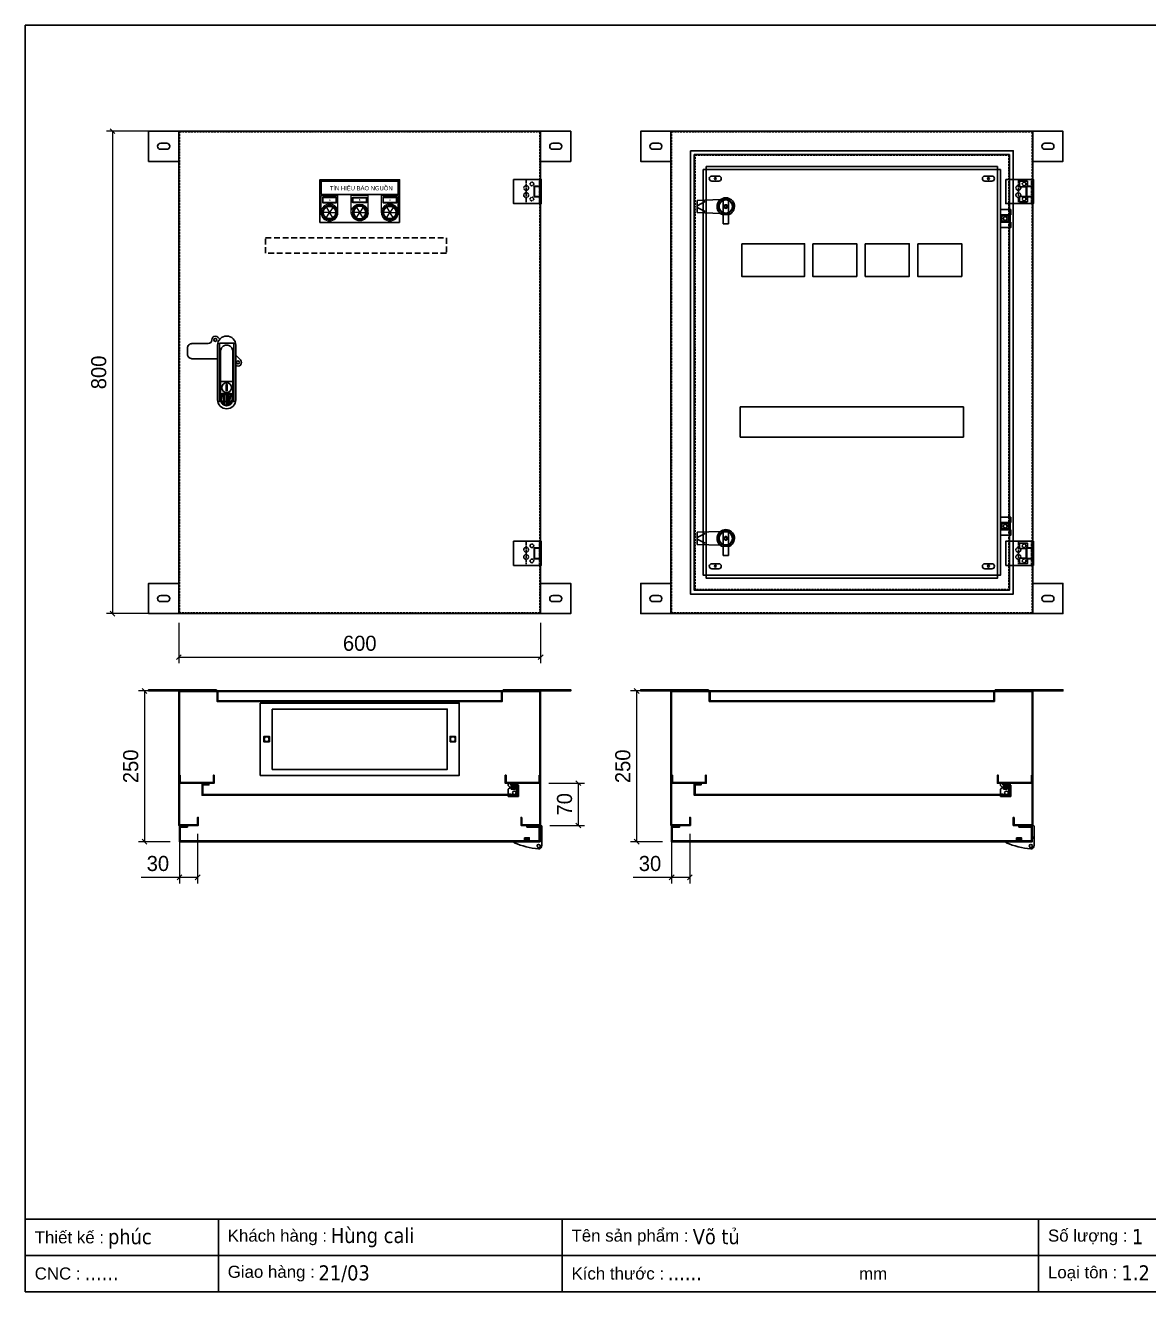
# Model space of a CAD drawing. Header units: millimetres. Extents: x 0 to 2970, y 0 to 2100.
# Drawn here: x 0 to 1862, y 0 to 2100 of the extents above; entities that cross this region are included whole.
import ezdxf
from ezdxf.enums import TextEntityAlignment as Align

# ---------------------------------------------------------------- set-up
doc = ezdxf.new("R2010")
doc.units = ezdxf.units.MM
doc.linetypes.add('HIDDEN2', pattern=[4.7625, 3.175, -1.5875])
for name, color, linetype in [('01', 7, 'HIDDEN2'), ('CNC', 7, 'Continuous'), ('DIM', 253, 'Continuous'), ('DIMENSION', 4, 'Continuous'), ('HEATER', 1, 'Continuous'), ('Text', 4, 'Continuous'), ('TEXTE', 131, 'Continuous'), ('THIET BI', 2, 'Continuous')]:
    doc.layers.add(name, color=color, linetype=linetype)
doc.layers.add('07', color=5, linetype='Continuous', lineweight=5)
doc.styles.add('Arial', font='arial.ttf')
doc.styles.add('Arial-Black', font='txt')
doc.styles.add('chuviet', font='arial.ttf')
doc.styles.add('Tahoma (Input Text)', font='tahoma.ttf')
doc.dimstyles.new('Dim-25', dxfattribs={"dimtxt": 25, "dimasz": 8, "dimexe": 10, "dimexo": 15, "dimgap": 10, "dimtad": 1, "dimdec": 0, "dimtxsty": 'Standard', "dimblk": 'OBLIQUE', "dimcen": 10, "dimclrd": 5, "dimclre": 5, "dimclrt": 3, "dimazin": 3, "dimtfac": 1, "dimtdec": 0, "dimtmove": 0, "dimatfit": 3, "dimldrblk": 'OBLIQUE', "dimlwd": 9, "dimlwe": 9})

# ---------------------------------------------------------------- blocks, each defined once
blk = doc.blocks.new('khungtenAsean2')
at = {"color": 7}
for p, q in [((2970, -1980), (0, -1980)), ((320, -1980), (320, -2100)), ((890, -1980), (890, -2100)), ((1680, -1980), (1680, -2100)), ((2020, -2040), (0, -2040))]:
    blk.add_line(p, q, dxfattribs=at)
blk.add_lwpolyline([(0, 0), (2970, 0), (2970, -2100), (0, -2100)], close=True, dxfattribs=at)
at = {"color": 2, "char_height": 20, "width": 917.634, "attachment_point": 4, "style": 'Arial'}
for s, insert in [('  Tên sản phẩm :', (890, -2010)), ('  Số lượng :', (1680, -2010)), ('  Thiết kế :', (0, -2010)), ('  Khách hàng :', (320, -2010)), ('  Giao hàng :', (320, -2070)), ('  Loại tôn :', (1680, -2070)), ('  CNC :', (0, -2070)), ('  Kích thước :', (890, -2070)), ('mm', (1382.3, -2070))]:
    blk.add_mtext(s, dxfattribs=dict(at, insert=insert))
at = {"color": 1, "style": 'Tahoma (Input Text)', "flags": 8}
for tag, p in [('#03', (506.6, -2019.3)), ('#01', (137.1, -2021.3)), ('#05', (1106.6, -2021.3)), ('#07', (1834.7, -2021.3)), ('#09', (2146.7, -2021.3)), ('#02', (98.5, -2081.3)), ('#04', (486.1, -2081.3)), ('#06', (1065.3, -2081.3)), ('#08', (1817.4, -2081.3)), ('#10', (2146.7, -2081.3))]:
    blk.add_attdef(tag, p, '', height=25, dxfattribs=at)
blk.add_attdef('#11', text='', height=25, dxfattribs=at).set_placement((2915, -2067.3), align=Align.CENTER)
blk = doc.blocks.new('Tai treo 2')
at = {"color": 8}
blk.add_line((0, 0), (0, 50), dxfattribs=at)
at = {"color": 2}
for p, q in [((20, 30), (30, 30)), ((20, 20), (30, 20))]:
    blk.add_line(p, q, dxfattribs=at)
at = {"color": 8}
blk.add_lwpolyline([(0, 0), (50, 0), (50, 50), (0, 50)], dxfattribs=at)
at = {"color": 2}
for centre, start, end in [((20, 25), 90, 270), ((30, 25), 270, 90)]:
    blk.add_arc(centre, 5, start, end, dxfattribs=at)
blk = doc.blocks.new('*D1')
at = {"color": 0, "linetype": 'ByBlock', "lineweight": -2}
for p, q in [((148.6, 1920.4), (140.6, 1928.4)), ((140.6, 1128.4), (148.6, 1120.4))]:
    blk.add_line(p, q, dxfattribs=at)
at = {"layer": 'Defpoints', "color": 0, "transparency": 16777216}
for p in [(254.4, 1924.4), (144.6, 1124.4), (254.4, 1124.4)]:
    blk.add_point(p, dxfattribs=at)
at = {"layer": 'DIM', "color": 5, "lineweight": 9, "transparency": 16777216}
for p, q in [((239.4, 1924.4), (134.6, 1924.4)), ((144.6, 1924.4), (144.6, 1124.4)), ((239.4, 1124.4), (134.6, 1124.4))]:
    blk.add_line(p, q, dxfattribs=at)
at = {"layer": 'DIM', "color": 3, "transparency": 16777216, "insert": (121.8, 1524.4), "char_height": 25, "attachment_point": 5, "rotation": 90}
blk.add_mtext('800', dxfattribs=at)
blk = doc.blocks.new('_Oblique')
at = {"color": 0, "linetype": 'ByBlock', "lineweight": -2}
blk.add_line((-0.5, -0.5), (0.5, 0.5), dxfattribs=at)
blk = doc.blocks.new('*D2')
at = {"color": 0, "linetype": 'ByBlock', "lineweight": -2}
for p, q in [((258.4, 1056.3), (250.4, 1048.3)), ((850.4, 1048.3), (858.4, 1056.3))]:
    blk.add_line(p, q, dxfattribs=at)
at = {"layer": 'Defpoints', "color": 0, "transparency": 16777216}
for p in [(254.4, 1124.4), (854.4, 1124.4), (854.4, 1052.3)]:
    blk.add_point(p, dxfattribs=at)
at = {"layer": 'DIM', "color": 5, "lineweight": 9, "transparency": 16777216}
for p, q in [((254.4, 1109.4), (254.4, 1042.3)), ((854.4, 1109.4), (854.4, 1042.3)), ((254.4, 1052.3), (854.4, 1052.3))]:
    blk.add_line(p, q, dxfattribs=at)
at = {"layer": 'DIM', "color": 3, "transparency": 16777216, "insert": (554.4, 1075.1), "char_height": 25, "attachment_point": 5}
blk.add_mtext('600', dxfattribs=at)
blk = doc.blocks.new('HL044-1.3-C')
at = {"color": 1, "linetype": 'HIDDEN2', "ltscale": 0.5}
for p, q in [((-25, 40), (-25, 0)), ((-3, 0), (-3, 40))]:
    blk.add_line(p, q, dxfattribs=at)
at = {"color": 1}
for p, q in [((-12, 29), (0, 29)), ((-12, 11), (-12, 29)), ((-11, 28.5), (0, 28.5)), ((-11, 28.5), (-11, 11.5)), ((0, 11), (-12, 11)), ((0, 11.5), (-11, 11.5))]:
    blk.add_line(p, q, dxfattribs=at)
blk.add_lwpolyline([(-46, 40), (0, 40), (0, 0), (-46, 0)], close=True, dxfattribs=at)
at = {"color": 1, "linetype": 'HIDDEN2', "ltscale": 0.5}
for centre, radius in [((-25, 26), 4), ((-15.5, 32.5), 3), ((-25, 14), 4), ((-15.5, 7.5), 3)]:
    blk.add_circle(centre, radius, dxfattribs=at)
blk = doc.blocks.new('AB301-2-1')
at = {"linetype": 'Continuous'}
h = blk.add_hatch(dxfattribs=at)
h.set_pattern_fill('ACAD_ISO09W100', color=1, scale=0.2)
h.set_pattern_definition([(0, (-368.0181, 398.3814), (0, 1), [4.8, -0.6, 1.2, -0.6, 1.2, -0.6])])
h.paths.add_polyline_path([(-4.1, -88.5, 0.118404), (0, -89.5, 0.118404), (4.1, -88.5), (7, -72), (-7, -72)])
at = {"color": 1, "linetype": 'Continuous'}
for p, q in [((-10, -50.5), (10, -50.5)), ((-7, -72), (7, -72)), ((-7, -72), (-4.1, -88.5)), ((7, -72), (4.1, -88.5))]:
    blk.add_line(p, q, dxfattribs=at)
for points in [[(-24.7, 18.7, -0.198912), (-23, 23), (-23, 23, -0.414214), (-14.5, 23), (-11.3, 19.8)], [(-15, -12.5), (-57.5, -12.5, -0.414214), (-65, -5), (-65, 5, -0.414214), (-57.5, 12.5), (-30.7, 12.5, 0.414214), (-24.7, 18.5), (-24.7, 18.7)], [(15, -6.5), (23, -14.5, -0.414214), (23, -23), (23, -23, -0.381561), (15, -23.4, -0.381561)]]:
    blk.add_lwpolyline(points, format="xyb", dxfattribs=at)
for points in [[(0, 25), (0, 25, -0.414214), (15, 10), (15, -80.5, -0.414214), (0, -95.5), (0, -95.5, -0.414214), (-15, -80.5), (-15, 10, -0.414214)], [(0, 10, -0.414214), (10, 0), (10, -80.5, -0.414214), (0, -90.5, -0.414214), (-10, -80.5), (-10, 0, -0.414214)], [(9, -72.5), (9, -80.5, -0.414214), (0, -89.5, -0.414214), (-9, -80.5), (-9, -72.5, -0.414214), (-7, -70.5), (7, -70.5, -0.414214)]]:
    blk.add_lwpolyline(points, format="xyb", close=True, dxfattribs=at)
at = {"color": 2, "linetype": 'Continuous'}
blk.add_lwpolyline([(-12, 13.3), (12, 13.3), (12, -83.7), (-12, -83.7)], close=True, dxfattribs=at)
at = {"color": 1, "linetype": 'Continuous'}
blk.add_lwpolyline([(-1, -55.5), (1, -55.5), (1, -65.5), (-1, -65.5)], close=True, dxfattribs=at)
for centre, radius in [((-18.7, 18.7), 2.5), ((18.7, -18.7), 2.5), ((0, -60.5), 8)]:
    blk.add_circle(centre, radius, dxfattribs=at)
blk = doc.blocks.new('SDGFGHGHG')
at = {"layer": 'HEATER'}
for p, q in [((860892.9, 570780.5), (860931.6, 570782)), ((860892.9, 570760.5), (860892.9, 570780.5)), ((860935.9, 570742), (860935.9, 570784.3)), ((860944.9, 570742), (860944.9, 570784.3)), ((860892.9, 570771.9), (860906.3, 570778.7)), ((860892.9, 570769.1), (860906.3, 570762.4)), ((860892.9, 570760.5), (860931.6, 570759.1)), ((860937.5, 570771.3), (860939.5, 570771.3)), ((860937.5, 570769.8), (860939.5, 570769.8)), ((860939.5, 570773.5), (860939.5, 570771.3)), ((860939.5, 570769.8), (860939.5, 570767.6)), ((860941.3, 570773.5), (860941.3, 570771.3)), ((860941.3, 570771.3), (860943.4, 570771.3)), ((860941.3, 570769.8), (860941.3, 570767.6)), ((860941.3, 570769.8), (860943.4, 570769.8)), ((860935.9, 570742), (860944.9, 570742))]:
    blk.add_line(p, q, dxfattribs=at)
blk.add_circle((860940.4, 570770.5), 3.08, dxfattribs=at)
blk.add_arc((860940.4, 570770.5), 14.5, 288.08, 251.92, dxfattribs=at)
blk = doc.blocks.new('SĐFHGGH')
at = {"layer": 'HEATER'}
for points in [[(860943.4, 570717), (860943.4, 570718.4), (860937.4, 570718.4), (860937.4, 570717)], [(860928.8, 570702.4), (860927.4, 570702.4), (860927.4, 570708.4), (860928.8, 570708.4)], [(860952.1, 570702.4), (860953.4, 570702.4), (860953.4, 570708.4), (860952.1, 570708.4)], [(860943.4, 570693.8), (860943.4, 570692.4), (860937.4, 570692.4), (860937.4, 570693.8)]]:
    blk.add_lwpolyline(points, dxfattribs=at)
for start, end in [(104.4775, 165.5225), (14.4775, 75.5225), (194.4775, 255.5225), (284.4775, 345.5225)]:
    blk.add_arc((860940.4, 570705.4), 12, start, end, dxfattribs=at)
blk = doc.blocks.new('MS722')
for name, p in [('SDGFGHGHG', (-860940.4, -570770.5)), ('SĐFHGGH', (-860940.4, -570705.4))]:
    blk.add_blockref(name, p)
blk = doc.blocks.new('HL003-2-3')
h = blk.add_hatch()
h.set_pattern_fill('ANSI31', color=2, scale=0.5, style=0)
h.set_pattern_definition([(45, (8435.407, 86016.9664), (-1.122532015, 1.122532015), [])])
h.paths.add_polyline_path([(11, 10), (5, 10), (5, 0), (11, 0)])
at = {"color": 1}
for p, q in [((0, 22), (17, 22)), ((0, 20), (0, 22)), ((17, 22), (17, 3)), ((0, 20), (15, 20)), ((4, 18), (0, 18)), ((0, 10), (0, 18)), ((0, 10), (8, 3)), ((0, 4), (3.4, 7)), ((0, 0), (0, 4)), ((16, 0), (0, 0)), ((4, 20), (4, 18)), ((17, 3), (8, 3)), ((15, 20), (15, 3)), ((16, 3), (16, 0))]:
    blk.add_line(p, q, dxfattribs=at)
at = {"color": 2}
blk.add_lwpolyline([(5, 10), (11, 10), (11, 0), (5, 0)], close=True, dxfattribs=at)
at = {"color": 1}
blk.add_circle((10, 16), 3, dxfattribs=at)
blk.add_circle((10, 16), 3, dxfattribs=at)
blk = doc.blocks.new('HL044-1.3-B')
h = blk.add_hatch()
h.set_pattern_fill('ANSI31', color=1, scale=0.3, style=0)
h.set_pattern_definition([(45, (-80982.31925, -42991.2648), (-0.673519209, 0.673519209), [])])
h.paths.add_polyline_path([(-15.5, 27), (-15.5, 24), (-9.5, 24), (-9.5, 27)])
at = {"color": 1}
for p, q in [((-22, 24), (-22, 27)), ((-22, 27), (1, 27)), ((-1, 24), (-22, 24)), ((-15.5, 24), (-15.5, 27)), ((-9.5, 24), (-9.5, 27)), ((0, 23), (0, 0)), ((3, 25), (3, 0)), ((0, 0), (-43, 0)), ((-43, 0), (-43, -2)), ((-25, 6.5), (-25, 0)), ((-25, 6.5), (-19, 5.9)), ((-25, 5.5), (-19, 4.9)), ((-25, 4.5), (-19, 3.9)), ((-25, 3.5), (-19, 2.9)), ((-25, 2.5), (-19, 1.9)), ((-25, 1.5), (-19, 0.9)), ((-25, 0.5), (-19.7, 0)), ((-19, 6.5), (-19, 0)), ((0, 7.5), (3, 7.5)), ((0, 6), (3, 6)), ((3, -6.5), (3, 0))]:
    blk.add_line(p, q, dxfattribs=at)
blk.add_lwpolyline([(-26, 6.5), (-18, 6.5), (-18, 0), (-26, 0)], close=True, dxfattribs=at)
blk.add_circle((-2.3, -7), 2.55, dxfattribs=at)
for centre, radius, start, end in [((-1, 23), 1, 0, 90), ((1, 25), 2, 0, 90), ((15.4, 147.7), 160.7, 248.6705, 263.5901), ((-2.5, -6.5), 5.5, 270, 0)]:
    blk.add_arc(centre, radius, start, end, dxfattribs=at)
blk = doc.blocks.new('HL003-2-2')
at = {"color": 1}
for p, q in [((15, 21), (15, 12)), ((15, -9), (15, 0)), ((16, 12), (17, 12)), ((16, 0), (17, 0))]:
    blk.add_line(p, q, dxfattribs=at)
blk.add_lwpolyline([(17, 0), (17, -9), (0, -9), (0, 21), (17, 21), (17, 12)], dxfattribs=at)
blk.add_lwpolyline([(0, 12), (16, 12), (16, 0), (0, 0)], close=True, dxfattribs=at)
blk.add_circle((8, 6), 3, dxfattribs=at)
blk = doc.blocks.new('*D4')
at = {"color": 0, "linetype": 'ByBlock', "lineweight": -2}
for p, q in [((1075.6, 691.1), (1067.6, 683.1)), ((1097.6, 683.1), (1105.6, 691.1))]:
    blk.add_line(p, q, dxfattribs=at)
at = {"layer": 'Defpoints', "color": 0, "transparency": 16777216}
for p in [(1071.6, 774.4), (1101.6, 774.4), (1071.6, 687.1)]:
    blk.add_point(p, dxfattribs=at)
at = {"layer": 'DIM', "color": 5, "lineweight": 9, "transparency": 16777216}
for p, q in [((1071.6, 759.4), (1071.6, 677.1)), ((1101.6, 759.4), (1101.6, 677.1)), ((1071.6, 687.1), (1007.9, 687.1)), ((1101.6, 687.1), (1071.6, 687.1))]:
    blk.add_line(p, q, dxfattribs=at)
at = {"layer": 'DIM', "color": 3, "transparency": 16777216, "insert": (1035.7, 709.9), "char_height": 25, "attachment_point": 5}
blk.add_mtext('30', dxfattribs=at)
blk = doc.blocks.new('ovan8.5x20')
at = {"layer": 'CNC', "color": 2, "lineweight": -3}
for p, q in [((5.7, 4.2), (-5.8, 4.2)), ((-5.8, -4.2), (5.7, -4.2))]:
    blk.add_line(p, q, dxfattribs=at)
for centre, start, end in [((-5.8, 0), 90, 270), ((5.7, 0), 270, 90)]:
    blk.add_arc(centre, 4.25, start, end, dxfattribs=at)
blk = doc.blocks.new('*D5')
at = {"color": 0, "linetype": 'ByBlock', "lineweight": -2}
for p, q in [((1017.5, 992.2), (1009.5, 1000.2)), ((1009.5, 750.2), (1017.5, 742.2))]:
    blk.add_line(p, q, dxfattribs=at)
at = {"layer": 'Defpoints', "color": 0, "ltscale": 3, "transparency": 16777216}
for p in [(1070.4, 996.2), (1013.5, 746.2), (1071.4, 746.2)]:
    blk.add_point(p, dxfattribs=at)
at = {"layer": 'DIM', "color": 5, "lineweight": 9, "ltscale": 3, "transparency": 16777216}
for p, q in [((1055.4, 996.2), (1003.5, 996.2)), ((1013.5, 996.2), (1013.5, 746.2)), ((1056.4, 746.2), (1003.5, 746.2))]:
    blk.add_line(p, q, dxfattribs=at)
at = {"layer": 'DIM', "color": 3, "ltscale": 3, "transparency": 16777216, "insert": (990.7, 871.2), "char_height": 25, "attachment_point": 5, "rotation": 90}
blk.add_mtext('250', dxfattribs=at)
blk = doc.blocks.new('*D6')
at = {"color": 0, "linetype": 'ByBlock', "lineweight": -2}
for p, q in [((259.6, 691.1), (251.6, 683.1)), ((281.6, 683.1), (289.6, 691.1))]:
    blk.add_line(p, q, dxfattribs=at)
at = {"layer": 'Defpoints', "color": 0, "transparency": 16777216}
for p in [(255.6, 774.4), (285.6, 774.4), (255.6, 687.1)]:
    blk.add_point(p, dxfattribs=at)
at = {"layer": 'DIM', "color": 5, "lineweight": 9, "transparency": 16777216}
for p, q in [((255.6, 759.4), (255.6, 677.1)), ((285.6, 759.4), (285.6, 677.1)), ((255.6, 687.1), (191.9, 687.1)), ((285.6, 687.1), (255.6, 687.1))]:
    blk.add_line(p, q, dxfattribs=at)
at = {"layer": 'DIM', "color": 3, "transparency": 16777216, "insert": (219.8, 709.9), "char_height": 25, "attachment_point": 5}
blk.add_mtext('30', dxfattribs=at)
blk = doc.blocks.new('*D7')
at = {"color": 0, "linetype": 'ByBlock', "lineweight": -2}
for p, q in [((201.5, 992.2), (193.5, 1000.2)), ((193.5, 750.2), (201.5, 742.2))]:
    blk.add_line(p, q, dxfattribs=at)
at = {"layer": 'Defpoints', "color": 0, "ltscale": 3, "transparency": 16777216}
for p in [(254.4, 996.2), (197.5, 746.2), (255.4, 746.2)]:
    blk.add_point(p, dxfattribs=at)
at = {"layer": 'DIM', "color": 5, "lineweight": 9, "ltscale": 3, "transparency": 16777216}
for p, q in [((239.4, 996.2), (187.5, 996.2)), ((197.5, 996.2), (197.5, 746.2)), ((240.4, 746.2), (187.5, 746.2))]:
    blk.add_line(p, q, dxfattribs=at)
at = {"layer": 'DIM', "color": 3, "ltscale": 3, "transparency": 16777216, "insert": (174.8, 871.2), "char_height": 25, "attachment_point": 5, "rotation": 90}
blk.add_mtext('250', dxfattribs=at)
blk = doc.blocks.new('*D8')
at = {"color": 0, "linetype": 'ByBlock', "lineweight": -2}
for p, q in [((920.9, 839.2), (912.9, 847.2)), ((912.9, 777.2), (920.9, 769.2))]:
    blk.add_line(p, q, dxfattribs=at)
at = {"layer": 'Defpoints', "color": 0, "ltscale": 3, "transparency": 16777216}
for p in [(853.2, 843.2), (916.9, 843.2), (854.4, 773.2)]:
    blk.add_point(p, dxfattribs=at)
at = {"layer": 'DIM', "color": 5, "lineweight": 9, "ltscale": 3, "transparency": 16777216}
for p, q in [((868.2, 843.2), (926.9, 843.2)), ((916.9, 773.2), (916.9, 843.2)), ((869.4, 773.2), (926.9, 773.2))]:
    blk.add_line(p, q, dxfattribs=at)
at = {"layer": 'DIM', "color": 3, "ltscale": 3, "transparency": 16777216, "insert": (894.1, 808.2), "char_height": 25, "attachment_point": 5, "rotation": 90}
blk.add_mtext('70', dxfattribs=at)
blk = doc.blocks.new('Den Bao - TC _ Phase - S')
at = {"layer": '01', "color": 4, "linetype": 'Continuous', "lineweight": 5, "ltscale": 5}
blk.add_lwpolyline([(1577, 3244.9), (1603.2, 3244.9, 0.414214), (1603.8, 3245.4), (1603.8, 3253.6, 0.414214), (1603.2, 3254.2), (1577, 3254.2, 0.414214), (1576.5, 3253.6), (1576.5, 3245.4, 0.414214)], format="xyb", close=True, dxfattribs=at)
at = {"layer": '07', "color": 171, "linetype": 'Continuous', "lineweight": 5}
for p, q in [((1572.6, 3258.7), (1607.6, 3258.7)), ((1572.6, 3223.2), (1572.6, 3258.7)), ((1607.6, 3223.2), (1607.6, 3258.7))]:
    blk.add_line(p, q, dxfattribs=at)
at = {"layer": '07', "color": 2, "linetype": 'Continuous', "lineweight": 5, "ltscale": 3}
for p, q in [((1583.5, 3234.3), (1590.1, 3223.6)), ((1596.7, 3234.3), (1590.1, 3223.6)), ((1590.1, 3223.6), (1577.6, 3223.6)), ((1583.5, 3213), (1590.1, 3223.6)), ((1596.7, 3213), (1590.1, 3223.6)), ((1590.1, 3223.6), (1602.7, 3223.6))]:
    blk.add_line(p, q, dxfattribs=at)
at = {"layer": '07', "color": 6, "linetype": 'Continuous', "lineweight": 5, "ltscale": 3}
blk.add_lwpolyline([(1576.5, 3243.7), (1603.8, 3243.7, 0.414214), (1604.9, 3244.9), (1604.9, 3254.2, 0.414214), (1603.8, 3255.3), (1576.5, 3255.3, 0.414214), (1575.3, 3254.2), (1575.3, 3244.9, 0.414214)], format="xyb", close=True, dxfattribs=at)
at = {"layer": '07', "color": 2, "linetype": 'Continuous', "lineweight": 5, "ltscale": 3}
blk.add_circle((1590.1, 3223.6), 12.5, dxfattribs=at)
at = {"layer": '07', "color": 171, "linetype": 'Continuous', "lineweight": 5}
for centre, radius, start, end in [((1590.1, 3222.7), 18.2, 16.5388, 163.5693), ((1590.1, 3223.6), 17.5, 181.3264, 358.6736)]:
    blk.add_arc(centre, radius, start, end, dxfattribs=at)
at = {"layer": 'DIMENSION', "color": 133, "linetype": 'Continuous', "lineweight": 5}
for radius in [15.4, 13.6]:
    blk.add_circle((1590.1, 3223.6), radius, dxfattribs=at)
at = {"layer": '01', "color": 2, "linetype": 'Continuous', "lineweight": 5, "style": 'Arial-Black'}
blk.add_attdef('T-SP', text='', height=3, dxfattribs=at).set_placement((1590.4, 3247.6), align=Align.CENTER)
blk = doc.blocks.new('Centre')
at = {"layer": '07', "color": 1, "linetype": 'Continuous', "lineweight": 5}
for p, q in [((48340.9, -2661.7), (48345.9, -2661.7)), ((48343.4, -2659.2), (48343.4, -2664.2))]:
    blk.add_line(p, q, dxfattribs=at)
blk = doc.blocks.new('Den Bao - TC _ Phase - R')
at = {"layer": '01', "color": 4, "linetype": 'Continuous', "lineweight": 5, "ltscale": 5}
blk.add_lwpolyline([(1477, 3244.9), (1503.2, 3244.9, 0.414214), (1503.8, 3245.4), (1503.8, 3253.6, 0.414214), (1503.2, 3254.2), (1477, 3254.2, 0.414214), (1476.5, 3253.6), (1476.5, 3245.4, 0.414214)], format="xyb", close=True, dxfattribs=at)
at = {"layer": '07', "color": 171, "linetype": 'Continuous', "lineweight": 5}
for p, q in [((1472.6, 3223.2), (1472.6, 3258.7)), ((1472.6, 3258.7), (1507.6, 3258.7)), ((1507.6, 3223.2), (1507.6, 3258.7))]:
    blk.add_line(p, q, dxfattribs=at)
at = {"layer": '07', "color": 1, "linetype": 'Continuous', "lineweight": 5, "ltscale": 3}
for p, q in [((1483.5, 3234.3), (1490.1, 3223.6)), ((1496.7, 3234.3), (1490.1, 3223.6)), ((1490.1, 3223.6), (1477.6, 3223.6)), ((1483.5, 3213), (1490.1, 3223.6)), ((1490.1, 3223.6), (1502.7, 3223.6)), ((1496.7, 3213), (1490.1, 3223.6))]:
    blk.add_line(p, q, dxfattribs=at)
at = {"layer": '07', "color": 6, "linetype": 'Continuous', "lineweight": 5, "ltscale": 3}
blk.add_lwpolyline([(1476.5, 3243.7), (1503.8, 3243.7, 0.414214), (1504.9, 3244.9), (1504.9, 3254.2, 0.414214), (1503.8, 3255.3), (1476.5, 3255.3, 0.414214), (1475.3, 3254.2), (1475.3, 3244.9, 0.414214)], format="xyb", close=True, dxfattribs=at)
at = {"layer": '07', "color": 1, "linetype": 'Continuous', "lineweight": 5, "ltscale": 3}
blk.add_circle((1490.1, 3223.6), 12.5, dxfattribs=at)
at = {"layer": '07', "color": 171, "linetype": 'Continuous', "lineweight": 5}
for centre, radius, start, end in [((1490.1, 3222.7), 18.2, 16.5388, 163.5693), ((1490.1, 3223.6), 17.5, 181.3264, 358.6736)]:
    blk.add_arc(centre, radius, start, end, dxfattribs=at)
at = {"layer": 'DIMENSION', "color": 133, "linetype": 'Continuous', "lineweight": 5}
for radius in [15.4, 13.6]:
    blk.add_circle((1490.1, 3223.6), radius, dxfattribs=at)
at = {"layer": '07', "color": 6, "linetype": 'ByBlock', "lineweight": 5}
blk.add_blockref('Centre', (-46853.3, 5885.3), dxfattribs=at)
at = {"layer": '01', "color": 2, "linetype": 'Continuous', "lineweight": 5, "style": 'Arial-Black'}
blk.add_attdef('T-SP', text='', height=3, dxfattribs=at).set_placement((1490.4, 3247.6), align=Align.CENTER)
blk = doc.blocks.new('Den Bao - TC _ Phase - T')
at = {"layer": '01', "color": 4, "linetype": 'Continuous', "lineweight": 5, "ltscale": 5}
blk.add_lwpolyline([(1677, 3244.9), (1703.2, 3244.9, 0.414214), (1703.8, 3245.4), (1703.8, 3253.6, 0.414214), (1703.2, 3254.2), (1677, 3254.2, 0.414214), (1676.5, 3253.6), (1676.5, 3245.4, 0.414214)], format="xyb", close=True, dxfattribs=at)
at = {"layer": '07', "color": 171, "linetype": 'Continuous', "lineweight": 5}
for p, q in [((1672.6, 3258.7), (1707.6, 3258.7)), ((1672.6, 3223.2), (1672.6, 3258.7)), ((1707.6, 3223.2), (1707.6, 3258.7))]:
    blk.add_line(p, q, dxfattribs=at)
at = {"layer": '07', "color": 3, "linetype": 'Continuous', "lineweight": 5, "ltscale": 3}
for p, q in [((1683.5, 3234.3), (1690.1, 3223.6)), ((1696.7, 3234.3), (1690.1, 3223.6)), ((1690.1, 3223.6), (1677.6, 3223.6)), ((1683.5, 3213), (1690.1, 3223.6)), ((1696.7, 3213), (1690.1, 3223.6)), ((1690.1, 3223.6), (1702.7, 3223.6))]:
    blk.add_line(p, q, dxfattribs=at)
at = {"layer": '07', "color": 6, "linetype": 'Continuous', "lineweight": 5, "ltscale": 3}
blk.add_lwpolyline([(1676.5, 3243.7), (1703.8, 3243.7, 0.414214), (1704.9, 3244.9), (1704.9, 3254.2, 0.414214), (1703.8, 3255.3), (1676.5, 3255.3, 0.414214), (1675.3, 3254.2), (1675.3, 3244.9, 0.414214)], format="xyb", close=True, dxfattribs=at)
at = {"layer": '07', "color": 3, "linetype": 'Continuous', "lineweight": 5, "ltscale": 3}
blk.add_circle((1690.1, 3223.6), 12.5, dxfattribs=at)
at = {"layer": '07', "color": 171, "linetype": 'Continuous', "lineweight": 5}
for centre, radius, start, end in [((1690.1, 3222.7), 18.2, 16.5388, 163.5693), ((1690.1, 3223.6), 17.5, 181.3264, 358.6736)]:
    blk.add_arc(centre, radius, start, end, dxfattribs=at)
at = {"layer": 'DIMENSION', "color": 133, "linetype": 'Continuous', "lineweight": 5}
for radius in [15.4, 13.6]:
    blk.add_circle((1690.1, 3223.6), radius, dxfattribs=at)
at = {"layer": '01', "color": 2, "linetype": 'Continuous', "lineweight": 5, "style": 'Arial-Black'}
blk.add_attdef('T-SP', text='', height=3, dxfattribs=at).set_placement((1690.4, 3247.6), align=Align.CENTER)

msp = doc.modelspace()

# ---------------------------------------------------------------- linework, layer by layer
at = {"color": 7}
for points in [[(254.4, 1924.4), (854.4, 1924.4), (854.4, 1124.4), (254.4, 1124.4)], [(1070.4, 1924.4), (1670.4, 1924.4), (1670.4, 1124.4), (1070.4, 1124.4)], [(1102.8, 1892), (1638, 1892), (1638, 1156.8), (1102.8, 1156.8)], [(823.2, 786.4), (823.2, 774.4), (853.2, 774.4), (853.2, 995), (255.6, 995), (255.6, 774.4), (285.6, 774.4), (285.6, 786.4), (286.8, 786.4), (286.8, 773.2), (254.4, 773.2), (254.4, 996.2), (854.4, 996.2), (854.4, 773.2), (822, 773.2), (822, 786.4)], [(319.2, 995), (319.2, 980), (789.6, 980), (789.6, 995), (790.8, 995), (790.8, 978.8), (318, 978.8), (318, 995)], [(1639.2, 786.4), (1639.2, 774.4), (1669.2, 774.4), (1669.2, 995), (1071.6, 995), (1071.6, 774.4), (1101.6, 774.4), (1101.6, 786.4), (1102.8, 786.4), (1102.8, 773.2), (1070.4, 773.2), (1070.4, 996.2), (1670.4, 996.2), (1670.4, 773.2), (1638, 773.2), (1638, 786.4)], [(1135.2, 995), (1135.2, 980), (1605.6, 980), (1605.6, 995), (1606.8, 995), (1606.8, 978.8), (1134, 978.8), (1134, 995)], [(389.4, 976.2), (719.4, 976.2), (719.4, 856.2), (389.4, 856.2)], [(256.8, 856.4), (256.8, 844.4), (311.8, 844.4), (311.8, 856.4), (313, 856.4), (313, 843.2), (255.6, 843.2), (255.6, 856.4)], [(852, 856.4), (852, 844.4), (797, 844.4), (797, 856.4), (795.8, 856.4), (795.8, 843.2), (853.2, 843.2), (853.2, 856.4)], [(840.2, 770.4), (852.2, 770.4), (852.2, 747.4), (256.6, 747.4), (256.6, 770.4), (268.6, 770.4), (268.6, 771.6), (255.4, 771.6), (255.4, 746.2), (853.4, 746.2), (853.4, 771.6), (840.2, 771.6)], [(1656.2, 770.4), (1668.2, 770.4), (1668.2, 747.4), (1072.6, 747.4), (1072.6, 770.4), (1084.6, 770.4), (1084.6, 771.6), (1071.4, 771.6), (1071.4, 746.2), (1669.4, 746.2), (1669.4, 771.6), (1656.2, 771.6)]]:
    msp.add_lwpolyline(points, close=True, dxfattribs=at)
at = {"color": 7, "linetype": 'HIDDEN2'}
for points in [[(255.6, 1923.2), (853.2, 1923.2), (853.2, 1125.6), (255.6, 1125.6)], [(1071.6, 1923.2), (1669.2, 1923.2), (1669.2, 1125.6), (1071.6, 1125.6)]]:
    msp.add_lwpolyline(points, close=True, dxfattribs=at)
at = {"color": 6}
for points in [[(1109.1, 1885.7), (1631.7, 1885.7), (1631.7, 1163.1), (1109.1, 1163.1)], [(804.5, 840.4), (814.5, 840.4), (814.5, 824.4), (294.3, 824.4), (294.3, 840.4), (304.3, 840.4), (304.3, 841.6), (293.1, 841.6), (293.1, 823.2), (815.7, 823.2), (815.7, 841.6), (804.5, 841.6)], [(1620.5, 840.4), (1630.5, 840.4), (1630.5, 824.4), (1110.3, 824.4), (1110.3, 840.4), (1120.3, 840.4), (1120.3, 841.6), (1109.1, 841.6), (1109.1, 823.2), (1631.7, 823.2), (1631.7, 841.6), (1620.5, 841.6)]]:
    msp.add_lwpolyline(points, close=True, dxfattribs=at)
at = {"color": 6, "linetype": 'HIDDEN2'}
msp.add_lwpolyline([(1110.3, 1884.5), (1630.5, 1884.5), (1630.5, 1164.3), (1110.3, 1164.3)], close=True, dxfattribs=at)
at = {"color": 1}
msp.add_lwpolyline([(1124, 1860.8), (1616.8, 1860.8), (1616.8, 1188), (1124, 1188)], close=True, dxfattribs=at)
at = {"color": 3}
for points in [[(1129, 1865.8), (1611.8, 1865.8), (1611.8, 1183), (1129, 1183)], [(1072.8, 856.4), (1072.8, 844.4), (1127.8, 844.4), (1127.8, 856.4), (1129, 856.4), (1129, 843.2), (1071.6, 843.2), (1071.6, 856.4)], [(1668, 856.4), (1668, 844.4), (1613, 844.4), (1613, 856.4), (1611.8, 856.4), (1611.8, 843.2), (1669.2, 843.2), (1669.2, 856.4)]]:
    msp.add_lwpolyline(points, close=True, dxfattribs=at)
at = {"color": 2}
for points in [[(1648.4, 1841.4), (1661.4, 1841.4), (1661.4, 1832.4), (1648.4, 1832.4)], [(1648.4, 1816.4), (1661.4, 1816.4), (1661.4, 1807.4), (1648.4, 1807.4)], [(1630.2, 1784), (1619.2, 1784), (1619.2, 1775), (1630.2, 1775)], [(1630.2, 1264.8), (1619.2, 1264.8), (1619.2, 1273.8), (1630.2, 1273.8)], [(1648.4, 1232.4), (1661.4, 1232.4), (1661.4, 1241.4), (1648.4, 1241.4)], [(1648.4, 1207.4), (1661.4, 1207.4), (1661.4, 1216.4), (1648.4, 1216.4)], [(409.4, 966.2), (699.4, 966.2), (699.4, 866.2), (409.4, 866.2)], [(404.7, 911.7), (395.7, 911.7), (395.7, 920.7), (404.7, 920.7)], [(704.2, 911.7), (713.2, 911.7), (713.2, 920.7), (704.2, 920.7)]]:
    msp.add_lwpolyline(points, close=True, dxfattribs=at)
at = {"color": 7, "linetype": 'HIDDEN2', "ltscale": 3}
msp.add_lwpolyline([(398.1, 1747.4), (698.1, 1747.4), (698.1, 1722.4), (398.1, 1722.4)], close=True, dxfattribs=at)
at = {"color": 2, "linetype": 'Continuous', "ltscale": 0.5}
msp.add_lwpolyline([(1187.9, 1737.7), (1291.9, 1737.7), (1291.9, 1683.7), (1187.9, 1683.7)], close=True, dxfattribs=at)
at = {"color": 2, "ltscale": 3}
for points in [[(1305.6, 1737.7), (1378.6, 1737.7), (1378.6, 1683.7), (1305.6, 1683.7)], [(1392.5, 1737.7), (1465.5, 1737.7), (1465.5, 1683.7), (1392.5, 1683.7)], [(1479.5, 1737.7), (1552.5, 1737.7), (1552.5, 1683.7), (1479.5, 1683.7)], [(1185.4, 1467.2), (1555.4, 1467.2), (1555.4, 1417.2), (1185.4, 1417.2)]]:
    msp.add_lwpolyline(points, close=True, dxfattribs=at)
at = {"color": 8}
for points in [[(316.7, 998.2), (204.4, 998.2), (204.4, 996.2), (316.7, 996.2)], [(792.1, 998.2), (904.4, 998.2), (904.4, 996.2), (792.1, 996.2)], [(1132.7, 998.2), (1020.4, 998.2), (1020.4, 996.2), (1132.7, 996.2)], [(1608.1, 998.2), (1720.4, 998.2), (1720.4, 996.2), (1608.1, 996.2)]]:
    msp.add_lwpolyline(points, close=True, dxfattribs=at)
at = {"color": 2}
for centre, radius in [((1144, 1845.8), 1.5), ((1596.8, 1845.8), 1.5), ((1161.3, 1799.5), 11), ((1161.3, 1249.3), 11), ((1144, 1203), 1.5), ((1596.8, 1203), 1.5)]:
    msp.add_circle(centre, radius, dxfattribs=at)
at = {"color": 7}
for centre in [(400.2, 916.2), (708.7, 916.2)]:
    msp.add_circle(centre, 4, dxfattribs=at)
at = {"layer": 'THIET BI', "color": 7, "linetype": 'Continuous', "ltscale": 0.5}
for points in [[(620.4, 1773.2), (488.4, 1773.2), (488.4, 1843.8), (620.4, 1843.8)], [(490.4, 1819.7), (618.4, 1819.7), (618.4, 1841.8), (490.4, 1841.8)]]:
    msp.add_lwpolyline(points, close=True, dxfattribs=at)

# ---------------------------------------------------------------- block references
at = {"color": 7}
ref = msp.add_blockref('khungtenAsean2', (0, 2100), dxfattribs=at)
ref.add_attrib('#08', '1.2', (1817.4, 18.7), dxfattribs={"color": 1, "height": 25, "style": 'Tahoma (Input Text)'})
ref.add_attrib('#07', '1', (1834.7, 78.7), dxfattribs={"color": 1, "height": 25, "style": 'Tahoma (Input Text)'})
ref.add_attrib('#06', '......', (1065.3, 18.7), dxfattribs={"color": 1, "height": 25, "style": 'Tahoma (Input Text)'})
ref.add_attrib('#05', 'Võ tủ', (1106.6, 78.7), dxfattribs={"color": 1, "height": 25, "style": 'Tahoma (Input Text)'})
ref.add_attrib('#04', '21/03', (486.1, 18.7), dxfattribs={"color": 1, "height": 25, "style": 'Tahoma (Input Text)'})
ref.add_attrib('#03', 'Hùng cali', (506.6, 80.7), dxfattribs={"color": 1, "height": 25, "style": 'Tahoma (Input Text)'})
ref.add_attrib('#02', '......', (98.5, 18.7), dxfattribs={"color": 1, "height": 25, "style": 'Tahoma (Input Text)'})
ref.add_attrib('#01', 'phúc', (137.1, 78.7), dxfattribs={"color": 1, "height": 25, "style": 'Tahoma (Input Text)'})
at = {"color": 0, "rotation": 180}
for p in [(254.4, 1924.4), (1070.4, 1924.4)]:
    msp.add_blockref('Tai treo 2', p, dxfattribs=at)
at = {"color": 0, "xscale": -1, "rotation": 180}
for p in [(854.4, 1924.4), (1670.4, 1924.4)]:
    msp.add_blockref('Tai treo 2', p, dxfattribs=at)
at = {"color": 7}
for name, p in [('HL044-1.3-C', (855.4, 1804.4)), ('HL044-1.3-C', (1671.4, 1804.4)), ('MS722', (1161.3, 1799.5)), ('HL003-2-2', (1616.7, 1773.5)), ('AB301-2-1', (333.8, 1559.7)), ('MS722', (1161.3, 1249.3)), ('HL044-1.3-B', (853.4, 746.2)), ('HL044-1.3-B', (1669.4, 746.2))]:
    msp.add_blockref(name, p, dxfattribs=at)
at = {"color": 7, "xscale": -1, "rotation": 180}
for name, p in [('HL003-2-2', (1616.7, 1275.3)), ('HL044-1.3-C', (855.4, 1244.4)), ('HL044-1.3-C', (1671.4, 1244.4)), ('HL003-2-3', (800.7, 843.2)), ('HL003-2-3', (1616.7, 843.2))]:
    msp.add_blockref(name, p, dxfattribs=at)
at = {"color": 0, "xscale": -1}
for p in [(254.4, 1124.4), (1070.4, 1124.4)]:
    msp.add_blockref('Tai treo 2', p, dxfattribs=at)
at = {"color": 0}
for p in [(854.4, 1124.4), (1670.4, 1124.4)]:
    msp.add_blockref('Tai treo 2', p, dxfattribs=at)
at = {"layer": 'CNC', "lineweight": -3, "xscale": -1, "rotation": 180}
msp.add_blockref('ovan8.5x20', (1144, 1845.8), dxfattribs=at)
at = {"layer": 'CNC', "lineweight": -3, "rotation": 180}
msp.add_blockref('ovan8.5x20', (1596.8, 1845.8), dxfattribs=at)
at = {"layer": 'CNC', "lineweight": -3}
msp.add_blockref('ovan8.5x20', (1144, 1203), dxfattribs=at)
at = {"layer": 'CNC', "lineweight": -3, "xscale": -1}
msp.add_blockref('ovan8.5x20', (1596.8, 1203), dxfattribs=at)
at = {"layer": 'Text', "color": 2, "linetype": 'Continuous', "lineweight": 0}
ref = msp.add_blockref('Den Bao - TC _ Phase - R', (-687.7, -789.3), dxfattribs=dict(at, xscale=0.7999999998137355, yscale=0.7999999998137355, zscale=0.7999999998137355))
ref.add_attrib('T-SP', 'A', dxfattribs={"layer": '01', "color": 2, "linetype": 'Continuous', "lineweight": 5, "height": 3.4}).set_placement((504.7, 1808.8), align=Align.CENTER)
ref = msp.add_blockref('Den Bao - TC _ Phase - S', (1826.5, -789.3), dxfattribs=dict(at, xscale=-0.7999999998137355, yscale=0.8000000000465661, zscale=0.8000000000465661))
ref.add_attrib('T-SP', 'B', dxfattribs={"layer": '01', "color": 2, "linetype": 'Continuous', "lineweight": 5, "height": 3.2}).set_placement((554.2, 1808.8), align=Align.CENTER)
ref = msp.add_blockref('Den Bao - TC _ Phase - T', (-747.7, -789.3), dxfattribs=dict(at, xscale=0.7999999998137355, yscale=0.7999999998137355, zscale=0.7999999998137355))
ref.add_attrib('T-SP', 'C', dxfattribs={"layer": '01', "color": 2, "linetype": 'Continuous', "lineweight": 5, "height": 3.2}).set_placement((604.7, 1808.8), align=Align.CENTER)

# ---------------------------------------------------------------- texts
at = {"layer": 'TEXTE', "color": 7, "linetype": 'Continuous', "ltscale": 0.5, "style": 'chuviet'}
msp.add_text('TÍN HIỆU BÁO NGUỒN', height=7, dxfattribs=at).set_placement((556.9, 1826.4), align=Align.CENTER)

# ---------------------------------------------------------------- dimensions: what is measured, and where the dimension line sits
at = {"layer": 'DIM', "color": 7}
dim = msp.add_linear_dim(base=(144.6, 1124.4), p1=(254.4, 1924.4), p2=(254.4, 1124.4), angle=90, dimstyle='Dim-25', dxfattribs=at)
dim.commit()
dim.dimension.update_dxf_attribs({"geometry": '*D1', "text_midpoint": (121.8, 1524.4)})
for base, p1, p2, picture, middle in [((854.4, 1052.3), (254.4, 1124.4), (854.4, 1124.4), '*D2', (554.4, 1075.1)), ((255.6, 687.1), (285.6, 774.4), (255.6, 774.4), '*D6', (219.8, 709.9)), ((1071.6, 687.1), (1101.6, 774.4), (1071.6, 774.4), '*D4', (1035.7, 709.9))]:
    dim = msp.add_linear_dim(base=base, p1=p1, p2=p2, dimstyle='Dim-25', dxfattribs=at)
    dim.commit()
    dim.dimension.update_dxf_attribs({"geometry": picture, "text_midpoint": middle})
at = {"layer": 'DIM', "color": 7, "ltscale": 3}
for base, p1, p2, picture, middle in [((197.5, 746.2), (254.4, 996.2), (255.4, 746.2), '*D7', (174.8, 871.2)), ((1013.5, 746.2), (1070.4, 996.2), (1071.4, 746.2), '*D5', (990.7, 871.2)), ((916.9, 843.2), (854.4, 773.2), (853.2, 843.2), '*D8', (894.1, 808.2))]:
    dim = msp.add_linear_dim(base=base, p1=p1, p2=p2, angle=90, dimstyle='Dim-25', dxfattribs=at)
    dim.commit()
    dim.dimension.update_dxf_attribs({"geometry": picture, "text_midpoint": middle})

doc.saveas('drawing.dxf')
